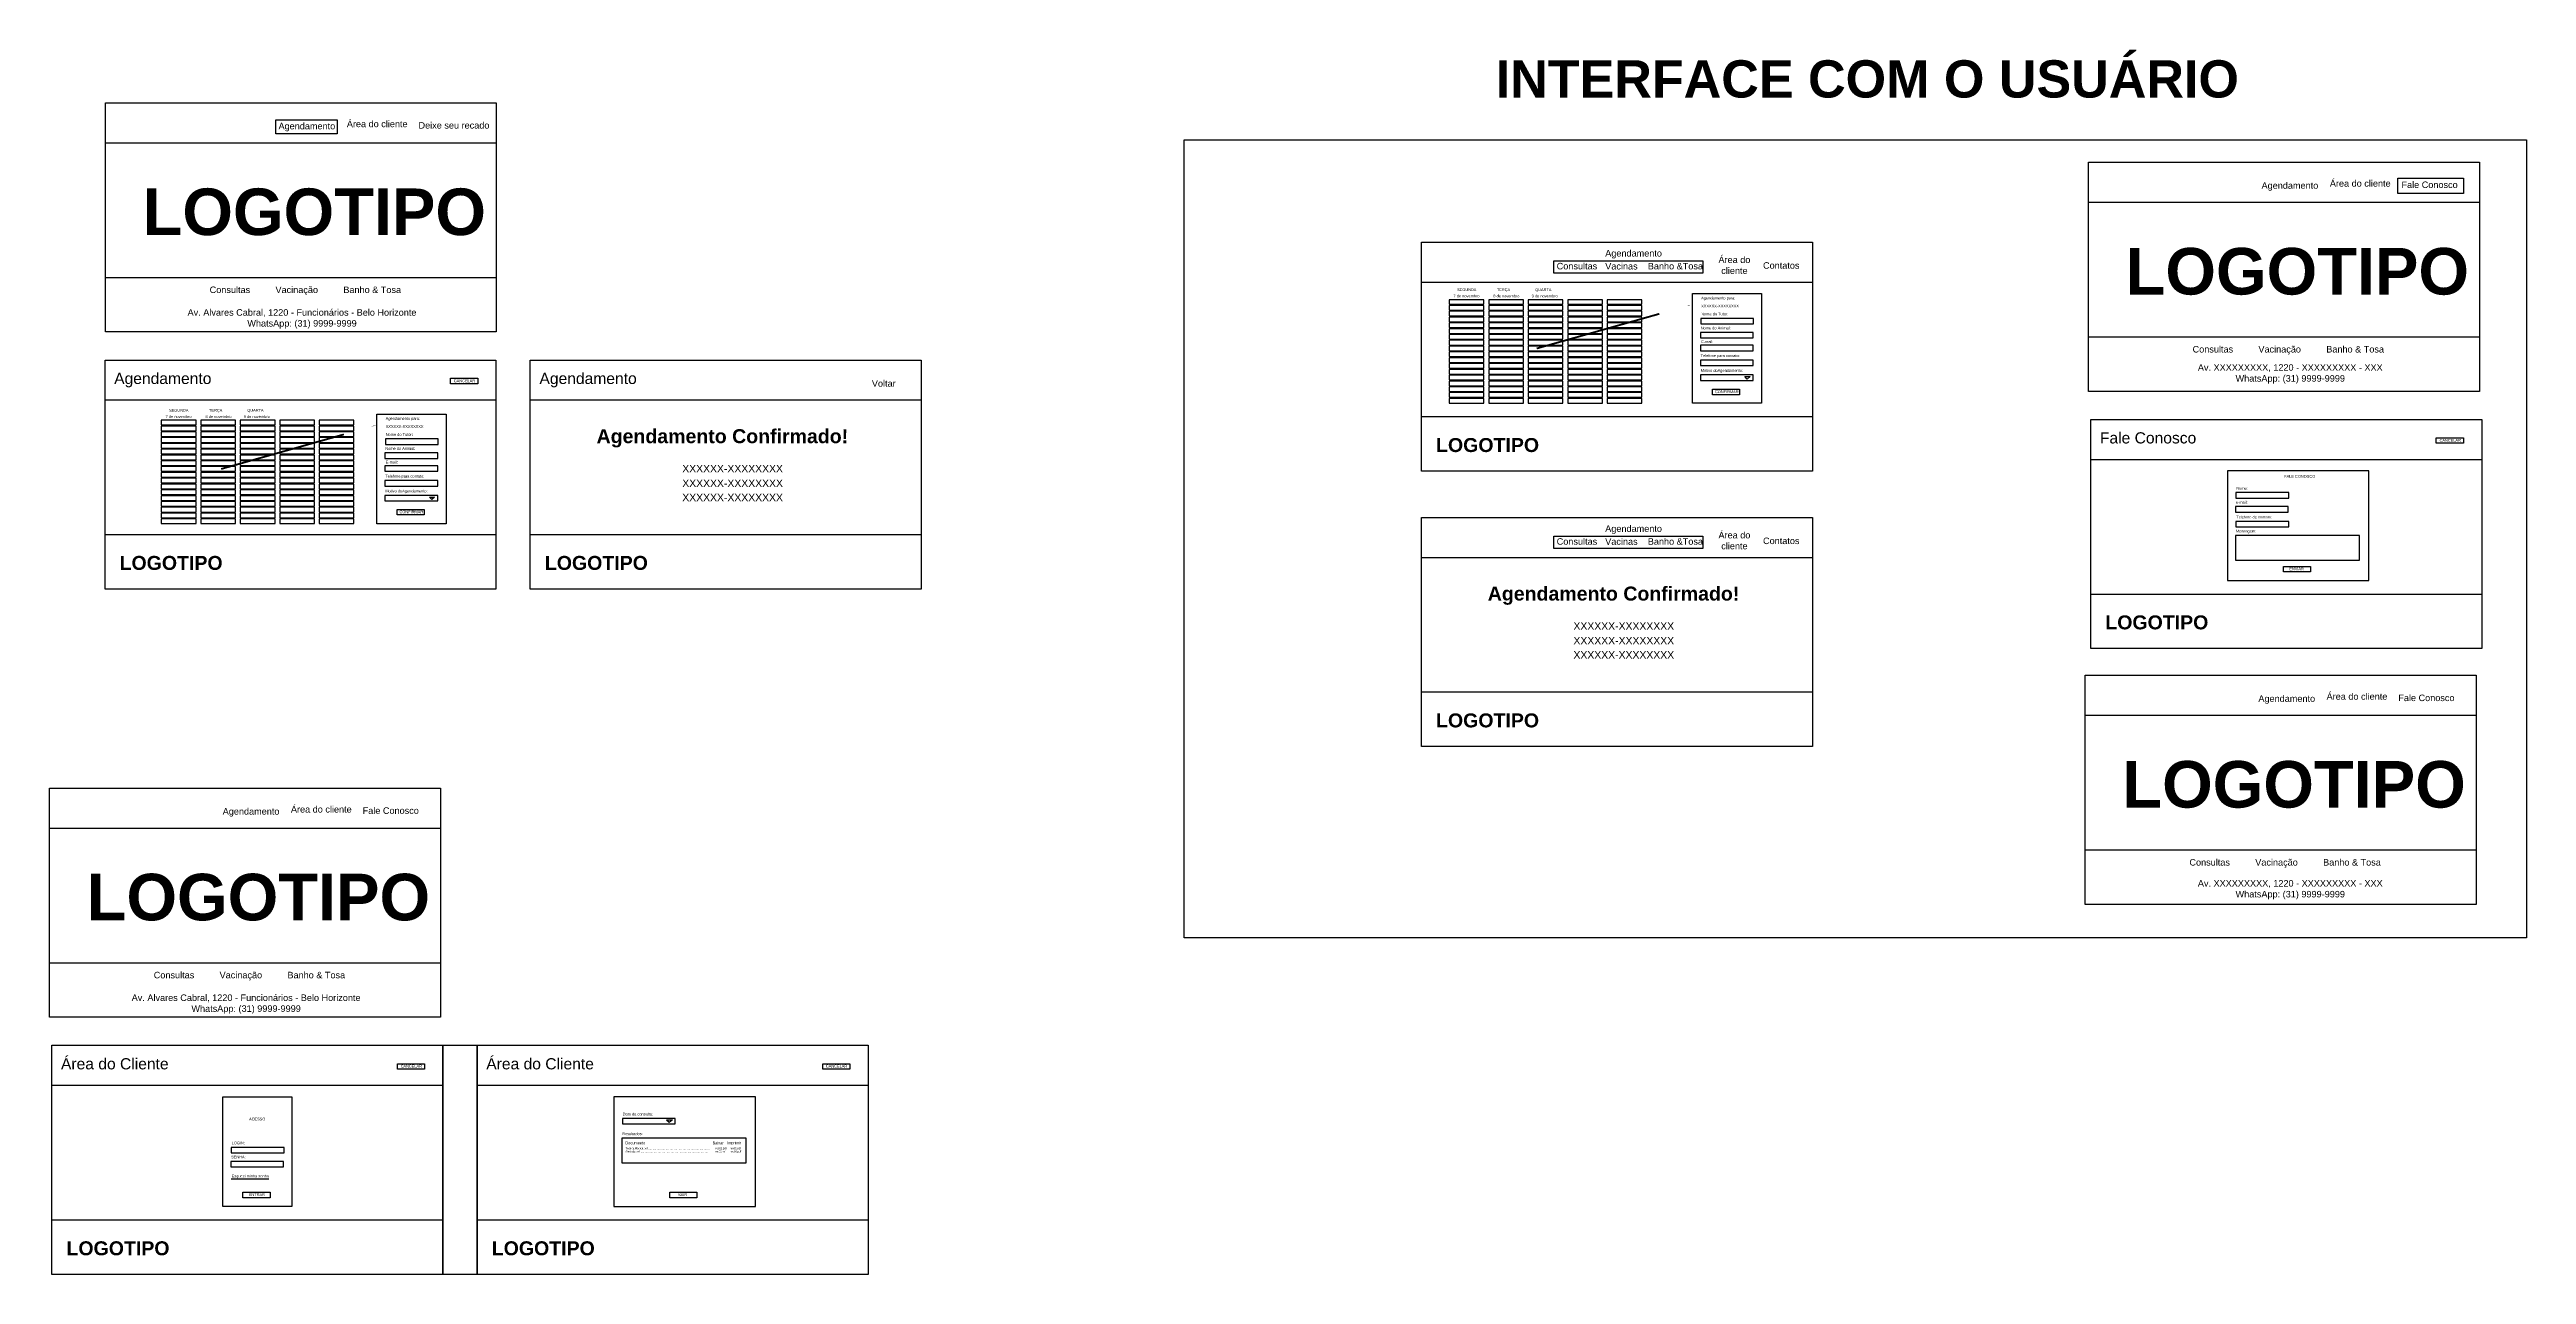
# Model space of a CAD drawing. Header units: millimetres. Extents: x -39820 to 1873, y -13749 to -604.
# Drawn here: x -39820 to -13232, y -13749 to -604 of the extents above; entities that cross this region are included whole.
import ezdxf

# ---------------------------------------------------------------- set-up
doc = ezdxf.new("R2010")
doc.units = ezdxf.units.MM
doc.styles.get("Standard").update_dxf_attribs({"font": 'arial.ttf'})

msp = doc.modelspace()

# ---------------------------------------------------------------- linework, layer by layer
for points in [[(-39220, -1176), (-35024, -1176), (-35024, -3634), (-39220, -3634)], [(-39220, -1176), (-35024, -1176), (-35024, -1608), (-39220, -1608)], [(-37389, -1359), (-36733, -1359), (-36733, -1507), (-37389, -1507)], [(-27640, -1571), (-13232, -1571), (-13232, -10138), (-27640, -10138)], [(-17934, -1814), (-13738, -1814), (-13738, -4272), (-17934, -4272)], [(-17934, -1814), (-13738, -1814), (-13738, -2246), (-17934, -2246)], [(-14614, -1983), (-13909, -1983), (-13909, -2150), (-14614, -2150)], [(-25093, -2670), (-20897, -2670), (-20897, -5129), (-25093, -5129)], [(-25093, -2670), (-20897, -2670), (-20897, -3102), (-25093, -3102)], [(-22074, -3002), (-23673, -3002), (-23673, -2871), (-22074, -2871)], [(-39220, -3049), (-35024, -3049), (-35024, -3634), (-39220, -3634)], [(-24795, -3338), (-24423, -3338), (-24423, -3288), (-24795, -3288)], [(-24795, -3401), (-24423, -3401), (-24423, -3350), (-24795, -3350)], [(-24795, -3463), (-24423, -3463), (-24423, -3413), (-24795, -3413)], [(-24371, -3338), (-23999, -3338), (-23999, -3288), (-24371, -3288)], [(-24371, -3401), (-23999, -3401), (-23999, -3350), (-24371, -3350)], [(-24371, -3463), (-23999, -3463), (-23999, -3413), (-24371, -3413)], [(-23948, -3338), (-23575, -3338), (-23575, -3288), (-23948, -3288)], [(-23948, -3401), (-23575, -3401), (-23575, -3350), (-23948, -3350)], [(-23948, -3463), (-23575, -3463), (-23575, -3413), (-23948, -3413)], [(-23524, -3338), (-23151, -3338), (-23151, -3288), (-23524, -3288)], [(-23524, -3401), (-23151, -3401), (-23151, -3350), (-23524, -3350)], [(-23524, -3463), (-23151, -3463), (-23151, -3413), (-23524, -3413)], [(-23100, -3338), (-22727, -3338), (-22727, -3288), (-23100, -3288)], [(-23100, -3401), (-22727, -3401), (-22727, -3350), (-23100, -3350)], [(-23100, -3463), (-22727, -3463), (-22727, -3413), (-23100, -3413)], [(-22184, -3222), (-21444, -3222), (-21444, -4399), (-22184, -4399)], [(-24795, -3525), (-24423, -3525), (-24423, -3475), (-24795, -3475)], [(-24795, -3588), (-24423, -3588), (-24423, -3537), (-24795, -3537)], [(-24795, -3650), (-24423, -3650), (-24423, -3600), (-24795, -3600)], [(-24795, -3712), (-24423, -3712), (-24423, -3662), (-24795, -3662)], [(-24371, -3525), (-23999, -3525), (-23999, -3475), (-24371, -3475)], [(-24371, -3588), (-23999, -3588), (-23999, -3537), (-24371, -3537)], [(-24371, -3650), (-23999, -3650), (-23999, -3600), (-24371, -3600)], [(-24371, -3712), (-23999, -3712), (-23999, -3662), (-24371, -3662)], [(-23948, -3525), (-23575, -3525), (-23575, -3475), (-23948, -3475)], [(-23948, -3588), (-23575, -3588), (-23575, -3537), (-23948, -3537)], [(-23948, -3650), (-23575, -3650), (-23575, -3600), (-23948, -3600)], [(-23948, -3712), (-23575, -3712), (-23575, -3662), (-23948, -3662)], [(-23524, -3525), (-23151, -3525), (-23151, -3475), (-23524, -3475)], [(-23524, -3588), (-23151, -3588), (-23151, -3537), (-23524, -3537)], [(-23524, -3650), (-23151, -3650), (-23151, -3600), (-23524, -3600)], [(-23524, -3712), (-23151, -3712), (-23151, -3662), (-23524, -3662)], [(-23100, -3525), (-22727, -3525), (-22727, -3475), (-23100, -3475)], [(-23100, -3588), (-22727, -3588), (-22727, -3537), (-23100, -3537)], [(-23100, -3650), (-22727, -3650), (-22727, -3600), (-23100, -3600)], [(-23100, -3712), (-22727, -3712), (-22727, -3662), (-23100, -3662)], [(-22099, -3698), (-21533, -3698), (-21533, -3639), (-22099, -3639)], [(-22094, -3548), (-21528, -3548), (-21528, -3490), (-22094, -3490)], [(-17934, -3687), (-13738, -3687), (-13738, -4272), (-17934, -4272)], [(-39224, -3936), (-35028, -3936), (-35028, -6394), (-39224, -6394)], [(-39224, -3936), (-35028, -3936), (-35028, -4368), (-39224, -4368)], [(-34659, -3936), (-30462, -3936), (-30462, -6394), (-34659, -6394)], [(-34659, -3936), (-30462, -3936), (-30462, -4368), (-34659, -4368)], [(-24795, -3775), (-24423, -3775), (-24423, -3724), (-24795, -3724)], [(-24795, -3837), (-24423, -3837), (-24423, -3787), (-24795, -3787)], [(-24795, -3899), (-24423, -3899), (-24423, -3849), (-24795, -3849)], [(-24795, -3962), (-24423, -3962), (-24423, -3911), (-24795, -3911)], [(-24795, -4024), (-24423, -4024), (-24423, -3974), (-24795, -3974)], [(-24371, -3775), (-23999, -3775), (-23999, -3724), (-24371, -3724)], [(-24371, -3837), (-23999, -3837), (-23999, -3787), (-24371, -3787)], [(-24371, -3899), (-23999, -3899), (-23999, -3849), (-24371, -3849)], [(-24371, -3962), (-23999, -3962), (-23999, -3911), (-24371, -3911)], [(-24371, -4024), (-23999, -4024), (-23999, -3974), (-24371, -3974)], [(-23948, -3775), (-23575, -3775), (-23575, -3724), (-23948, -3724)], [(-23948, -3837), (-23575, -3837), (-23575, -3787), (-23948, -3787)], [(-23948, -3899), (-23575, -3899), (-23575, -3849), (-23948, -3849)], [(-23948, -3962), (-23575, -3962), (-23575, -3911), (-23948, -3911)], [(-23948, -4024), (-23575, -4024), (-23575, -3974), (-23948, -3974)], [(-23524, -3775), (-23151, -3775), (-23151, -3724), (-23524, -3724)], [(-23524, -3837), (-23151, -3837), (-23151, -3787), (-23524, -3787)], [(-23524, -3899), (-23151, -3899), (-23151, -3849), (-23524, -3849)], [(-23524, -3962), (-23151, -3962), (-23151, -3911), (-23524, -3911)], [(-23524, -4024), (-23151, -4024), (-23151, -3974), (-23524, -3974)], [(-23100, -3775), (-22727, -3775), (-22727, -3724), (-23100, -3724)], [(-23100, -3837), (-22727, -3837), (-22727, -3787), (-23100, -3787)], [(-23100, -3899), (-22727, -3899), (-22727, -3849), (-23100, -3849)], [(-23100, -3962), (-22727, -3962), (-22727, -3911), (-23100, -3911)], [(-23100, -4024), (-22727, -4024), (-22727, -3974), (-23100, -3974)], [(-22099, -3837), (-21533, -3837), (-21533, -3778), (-22099, -3778)], [(-22099, -3995), (-21533, -3995), (-21533, -3936), (-22099, -3936)], [(-35515, -4132), (-35224, -4132), (-35224, -4191), (-35515, -4191)], [(-24795, -4086), (-24423, -4086), (-24423, -4036), (-24795, -4036)], [(-24795, -4149), (-24423, -4149), (-24423, -4098), (-24795, -4098)], [(-24795, -4211), (-24423, -4211), (-24423, -4161), (-24795, -4161)], [(-24795, -4273), (-24423, -4273), (-24423, -4223), (-24795, -4223)], [(-24371, -4086), (-23999, -4086), (-23999, -4036), (-24371, -4036)], [(-24371, -4149), (-23999, -4149), (-23999, -4098), (-24371, -4098)], [(-24371, -4211), (-23999, -4211), (-23999, -4161), (-24371, -4161)], [(-24371, -4273), (-23999, -4273), (-23999, -4223), (-24371, -4223)], [(-23948, -4086), (-23575, -4086), (-23575, -4036), (-23948, -4036)], [(-23948, -4149), (-23575, -4149), (-23575, -4098), (-23948, -4098)], [(-23948, -4211), (-23575, -4211), (-23575, -4161), (-23948, -4161)], [(-23948, -4273), (-23575, -4273), (-23575, -4223), (-23948, -4223)], [(-23524, -4086), (-23151, -4086), (-23151, -4036), (-23524, -4036)], [(-23524, -4149), (-23151, -4149), (-23151, -4098), (-23524, -4098)], [(-23524, -4211), (-23151, -4211), (-23151, -4161), (-23524, -4161)], [(-23524, -4273), (-23151, -4273), (-23151, -4223), (-23524, -4223)], [(-23100, -4086), (-22727, -4086), (-22727, -4036), (-23100, -4036)], [(-23100, -4149), (-22727, -4149), (-22727, -4098), (-23100, -4098)], [(-23100, -4211), (-22727, -4211), (-22727, -4161), (-23100, -4161)], [(-23100, -4273), (-22727, -4273), (-22727, -4223), (-23100, -4223)], [(-22099, -4154), (-21533, -4154), (-21533, -4095), (-22099, -4095)], [(-21969, -4250), (-21678, -4250), (-21678, -4309), (-21969, -4309)], [(-36305, -4515), (-35564, -4515), (-35564, -5693), (-36305, -5693)], [(-24795, -4336), (-24423, -4336), (-24423, -4285), (-24795, -4285)], [(-24795, -4398), (-24423, -4398), (-24423, -4348), (-24795, -4348)], [(-24371, -4336), (-23999, -4336), (-23999, -4285), (-24371, -4285)], [(-24371, -4398), (-23999, -4398), (-23999, -4348), (-24371, -4348)], [(-23948, -4336), (-23575, -4336), (-23575, -4285), (-23948, -4285)], [(-23948, -4398), (-23575, -4398), (-23575, -4348), (-23948, -4348)], [(-23524, -4336), (-23151, -4336), (-23151, -4285), (-23524, -4285)], [(-23524, -4398), (-23151, -4398), (-23151, -4348), (-23524, -4348)], [(-23100, -4336), (-22727, -4336), (-22727, -4285), (-23100, -4285)], [(-23100, -4398), (-22727, -4398), (-22727, -4348), (-23100, -4348)], [(-38620, -4632), (-38247, -4632), (-38247, -4581), (-38620, -4581)], [(-38620, -4694), (-38247, -4694), (-38247, -4644), (-38620, -4644)], [(-38620, -4756), (-38247, -4756), (-38247, -4706), (-38620, -4706)], [(-38620, -4819), (-38247, -4819), (-38247, -4768), (-38620, -4768)], [(-38196, -4632), (-37823, -4632), (-37823, -4581), (-38196, -4581)], [(-38196, -4694), (-37823, -4694), (-37823, -4644), (-38196, -4644)], [(-38196, -4756), (-37823, -4756), (-37823, -4706), (-38196, -4706)], [(-38196, -4819), (-37823, -4819), (-37823, -4768), (-38196, -4768)], [(-37772, -4632), (-37399, -4632), (-37399, -4581), (-37772, -4581)], [(-37772, -4694), (-37399, -4694), (-37399, -4644), (-37772, -4644)], [(-37772, -4756), (-37399, -4756), (-37399, -4706), (-37772, -4706)], [(-37772, -4819), (-37399, -4819), (-37399, -4768), (-37772, -4768)], [(-37348, -4632), (-36976, -4632), (-36976, -4581), (-37348, -4581)], [(-37348, -4694), (-36976, -4694), (-36976, -4644), (-37348, -4644)], [(-37348, -4756), (-36976, -4756), (-36976, -4706), (-37348, -4706)], [(-37348, -4819), (-36976, -4819), (-36976, -4768), (-37348, -4768)], [(-36924, -4632), (-36552, -4632), (-36552, -4581), (-36924, -4581)], [(-36924, -4694), (-36552, -4694), (-36552, -4644), (-36924, -4644)], [(-36924, -4756), (-36552, -4756), (-36552, -4706), (-36924, -4706)], [(-36924, -4819), (-36552, -4819), (-36552, -4768), (-36924, -4768)], [(-36214, -4841), (-35648, -4841), (-35648, -4783), (-36214, -4783)], [(-25093, -4543), (-20897, -4543), (-20897, -5129), (-25093, -5129)], [(-17909, -4574), (-13713, -4574), (-13713, -7032), (-17909, -7032)], [(-17909, -4574), (-13713, -4574), (-13713, -5006), (-17909, -5006)], [(-14200, -4770), (-13909, -4770), (-13909, -4829), (-14200, -4829)], [(-38620, -4881), (-38247, -4881), (-38247, -4831), (-38620, -4831)], [(-38620, -4943), (-38247, -4943), (-38247, -4893), (-38620, -4893)], [(-38620, -5006), (-38247, -5006), (-38247, -4955), (-38620, -4955)], [(-38620, -5068), (-38247, -5068), (-38247, -5018), (-38620, -5018)], [(-38196, -4881), (-37823, -4881), (-37823, -4831), (-38196, -4831)], [(-38196, -4943), (-37823, -4943), (-37823, -4893), (-38196, -4893)], [(-38196, -5006), (-37823, -5006), (-37823, -4955), (-38196, -4955)], [(-38196, -5068), (-37823, -5068), (-37823, -5018), (-38196, -5018)], [(-37772, -4881), (-37399, -4881), (-37399, -4831), (-37772, -4831)], [(-37772, -4943), (-37399, -4943), (-37399, -4893), (-37772, -4893)], [(-37772, -5006), (-37399, -5006), (-37399, -4955), (-37772, -4955)], [(-37772, -5068), (-37399, -5068), (-37399, -5018), (-37772, -5018)], [(-37348, -4881), (-36976, -4881), (-36976, -4831), (-37348, -4831)], [(-37348, -4943), (-36976, -4943), (-36976, -4893), (-37348, -4893)], [(-37348, -5006), (-36976, -5006), (-36976, -4955), (-37348, -4955)], [(-37348, -5068), (-36976, -5068), (-36976, -5018), (-37348, -5018)], [(-36924, -4881), (-36552, -4881), (-36552, -4831), (-36924, -4831)], [(-36924, -4943), (-36552, -4943), (-36552, -4893), (-36924, -4893)], [(-36924, -5006), (-36552, -5006), (-36552, -4955), (-36924, -4955)], [(-36924, -5068), (-36552, -5068), (-36552, -5018), (-36924, -5018)], [(-36219, -4991), (-35653, -4991), (-35653, -4933), (-36219, -4933)], [(-38620, -5130), (-38247, -5130), (-38247, -5080), (-38620, -5080)], [(-38620, -5193), (-38247, -5193), (-38247, -5142), (-38620, -5142)], [(-38620, -5255), (-38247, -5255), (-38247, -5205), (-38620, -5205)], [(-38620, -5317), (-38247, -5317), (-38247, -5267), (-38620, -5267)], [(-38196, -5130), (-37823, -5130), (-37823, -5080), (-38196, -5080)], [(-38196, -5193), (-37823, -5193), (-37823, -5142), (-38196, -5142)], [(-38196, -5255), (-37823, -5255), (-37823, -5205), (-38196, -5205)], [(-38196, -5317), (-37823, -5317), (-37823, -5267), (-38196, -5267)], [(-37772, -5130), (-37399, -5130), (-37399, -5080), (-37772, -5080)], [(-37772, -5193), (-37399, -5193), (-37399, -5142), (-37772, -5142)], [(-37772, -5255), (-37399, -5255), (-37399, -5205), (-37772, -5205)], [(-37772, -5317), (-37399, -5317), (-37399, -5267), (-37772, -5267)], [(-37348, -5130), (-36976, -5130), (-36976, -5080), (-37348, -5080)], [(-37348, -5193), (-36976, -5193), (-36976, -5142), (-37348, -5142)], [(-37348, -5255), (-36976, -5255), (-36976, -5205), (-37348, -5205)], [(-37348, -5317), (-36976, -5317), (-36976, -5267), (-37348, -5267)], [(-36924, -5130), (-36552, -5130), (-36552, -5080), (-36924, -5080)], [(-36924, -5193), (-36552, -5193), (-36552, -5142), (-36924, -5142)], [(-36924, -5255), (-36552, -5255), (-36552, -5205), (-36924, -5205)], [(-36924, -5317), (-36552, -5317), (-36552, -5267), (-36924, -5267)], [(-36219, -5130), (-35653, -5130), (-35653, -5072), (-36219, -5072)], [(-36219, -5288), (-35653, -5288), (-35653, -5230), (-36219, -5230)], [(-16441, -6303), (-14923, -6303), (-14923, -5124), (-16441, -5124)], [(-38620, -5380), (-38247, -5380), (-38247, -5329), (-38620, -5329)], [(-38620, -5442), (-38247, -5442), (-38247, -5392), (-38620, -5392)], [(-38620, -5504), (-38247, -5504), (-38247, -5454), (-38620, -5454)], [(-38620, -5567), (-38247, -5567), (-38247, -5516), (-38620, -5516)], [(-38620, -5629), (-38247, -5629), (-38247, -5579), (-38620, -5579)], [(-38196, -5380), (-37823, -5380), (-37823, -5329), (-38196, -5329)], [(-38196, -5442), (-37823, -5442), (-37823, -5392), (-38196, -5392)], [(-38196, -5504), (-37823, -5504), (-37823, -5454), (-38196, -5454)], [(-38196, -5567), (-37823, -5567), (-37823, -5516), (-38196, -5516)], [(-38196, -5629), (-37823, -5629), (-37823, -5579), (-38196, -5579)], [(-37772, -5380), (-37399, -5380), (-37399, -5329), (-37772, -5329)], [(-37772, -5442), (-37399, -5442), (-37399, -5392), (-37772, -5392)], [(-37772, -5504), (-37399, -5504), (-37399, -5454), (-37772, -5454)], [(-37772, -5567), (-37399, -5567), (-37399, -5516), (-37772, -5516)], [(-37772, -5629), (-37399, -5629), (-37399, -5579), (-37772, -5579)], [(-37348, -5380), (-36976, -5380), (-36976, -5329), (-37348, -5329)], [(-37348, -5442), (-36976, -5442), (-36976, -5392), (-37348, -5392)], [(-37348, -5504), (-36976, -5504), (-36976, -5454), (-37348, -5454)], [(-37348, -5567), (-36976, -5567), (-36976, -5516), (-37348, -5516)], [(-37348, -5629), (-36976, -5629), (-36976, -5579), (-37348, -5579)], [(-36924, -5380), (-36552, -5380), (-36552, -5329), (-36924, -5329)], [(-36924, -5442), (-36552, -5442), (-36552, -5392), (-36924, -5392)], [(-36924, -5504), (-36552, -5504), (-36552, -5454), (-36924, -5454)], [(-36924, -5567), (-36552, -5567), (-36552, -5516), (-36924, -5516)], [(-36924, -5629), (-36552, -5629), (-36552, -5579), (-36924, -5579)], [(-36219, -5447), (-35653, -5447), (-35653, -5389), (-36219, -5389)], [(-36089, -5539), (-35798, -5539), (-35798, -5598), (-36089, -5598)], [(-16356, -5568), (-15790, -5568), (-15790, -5509), (-16356, -5509)], [(-16351, -5418), (-15784, -5418), (-15784, -5359), (-16351, -5359)], [(-39224, -5809), (-35028, -5809), (-35028, -6394), (-39224, -6394)], [(-38620, -5691), (-38247, -5691), (-38247, -5641), (-38620, -5641)], [(-38196, -5691), (-37823, -5691), (-37823, -5641), (-38196, -5641)], [(-37772, -5691), (-37399, -5691), (-37399, -5641), (-37772, -5641)], [(-37348, -5691), (-36976, -5691), (-36976, -5641), (-37348, -5641)], [(-36924, -5691), (-36552, -5691), (-36552, -5641), (-36924, -5641)], [(-34659, -5809), (-30462, -5809), (-30462, -6394), (-34659, -6394)], [(-25093, -5625), (-20897, -5625), (-20897, -8083), (-25093, -8083)], [(-25093, -5625), (-20897, -5625), (-20897, -6057), (-25093, -6057)], [(-22074, -5957), (-23673, -5957), (-23673, -5826), (-22074, -5826)], [(-16356, -6083), (-15023, -6083), (-15023, -5819), (-16356, -5819)], [(-16351, -5727), (-15784, -5727), (-15784, -5669), (-16351, -5669)], [(-15841, -6150), (-15550, -6150), (-15550, -6209), (-15841, -6209)], [(-17909, -6447), (-13713, -6447), (-13713, -7032), (-17909, -7032)], [(-17969, -7319), (-13772, -7319), (-13772, -9778), (-17969, -9778)], [(-17969, -7319), (-13772, -7319), (-13772, -7752), (-17969, -7752)], [(-25093, -7498), (-20897, -7498), (-20897, -8083), (-25093, -8083)], [(-39820, -8530), (-35624, -8530), (-35624, -10989), (-39820, -10989)], [(-39820, -8530), (-35624, -8530), (-35624, -8962), (-39820, -8962)], [(-17969, -9193), (-13772, -9193), (-13772, -9778), (-17969, -9778)], [(-39820, -10404), (-35624, -10404), (-35624, -10989), (-39820, -10989)], [(-39794, -11290), (-35598, -11290), (-35598, -13749), (-39794, -13749)], [(-39794, -11290), (-35598, -11290), (-35598, -11722), (-39794, -11722)], [(-35598, -11290), (-35229, -11290), (-35229, -13749), (-35598, -13749)], [(-35229, -11290), (-31033, -11290), (-31033, -13749), (-35229, -13749)], [(-35229, -11290), (-31033, -11290), (-31033, -11722), (-35229, -11722)], [(-36085, -11487), (-35794, -11487), (-35794, -11546), (-36085, -11546)], [(-31520, -11487), (-31229, -11487), (-31229, -11546), (-31520, -11546)], [(-37959, -11842), (-37219, -11842), (-37219, -13019), (-37959, -13019)], [(-33761, -13019), (-32243, -13019), (-32243, -11841), (-33761, -11841)], [(-33671, -12134), (-33105, -12134), (-33105, -12076), (-33671, -12076)], [(-37869, -12444), (-37303, -12444), (-37303, -12385), (-37869, -12385)], [(-33676, -12551), (-32343, -12551), (-32343, -12287), (-33676, -12287)], [(-37874, -12594), (-37308, -12594), (-37308, -12535), (-37874, -12535)], [(-37744, -12866), (-37453, -12866), (-37453, -12925), (-37744, -12925)], [(-33162, -12866), (-32871, -12866), (-32871, -12925), (-33162, -12925)], [(-39794, -13164), (-35598, -13164), (-35598, -13749), (-39794, -13749)], [(-35229, -13164), (-31033, -13164), (-31033, -13749), (-35229, -13749)]]:
    msp.add_lwpolyline(points, close=True)
for points in [[(-23857, -3812, 0, 0, 0), (-22540, -3440, 100, 0, 0), (-22224, -3347, 0, 0, 0)], [(-37978, -5105, 0, 0, 0), (-36660, -4734, 100, 0, 0), (-36344, -4640, 0, 0, 0)]]:
    msp.add_lwpolyline(points, format="xyseb")
at = {"const_width": 20}
for points in [[(-23857, -3812), (-22540, -3440)], [(-37978, -5105), (-36660, -4734)]]:
    msp.add_lwpolyline(points, dxfattribs=at)
for points in [[(-21621, -4114), (-21566, -4114), (-21598, -4141), (-21621, -4114)], [(-35741, -5407), (-35686, -5407), (-35718, -5434), (-35741, -5407)], [(-33199, -12090), (-33132, -12090), (-33168, -12118), (-33199, -12093)], [(-37869, -12723), (-37467, -12723)]]:
    msp.add_lwpolyline(points)

# ---------------------------------------------------------------- texts
at = {"attachment_point": 1}
for s, width, insert, char_height in [('\\pxqc;{\\fArial|b1|i0|c0|p34;INTERFACE COM O USUÁRIO}', 8354.78, (-24485, -719), 400), ('Agendamento', 17.76, (-37362, -1390), 70), ('\\pxqc;Área do cliente', 666.76, (-36636, -1367), 70), ('Deixe seu recado', 771.99, (-35859, -1382), 70), ('{\\fArial|b1|i0|c0|p34;LOGOTIPO}', 1637.25, (-38821, -2095), 500), ('Agendamento', 17.76, (-16076, -2028), 70), ('\\pxqc;Área do cliente', 666.76, (-15350, -2005), 70), ('Fale Conosco', 771.99, (-14574, -2020), 70), ('Consultas', 17.76, (-23642, -2893), 70), ('Agendamento', 17.76, (-23121, -2755), 70), ('Vacinas', 17.76, (-23121, -2894), 70), ('Banho &Tosa', 742.29, (-22664, -2893), 70), ('\\pxqc;Área do cliente', 563.64, (-22016, -2825), 70), ('Contatos', 17.76, (-21427, -2886), 70), ('{\\fArial|b1|i0|c0|p34;LOGOTIPO}', 1637.25, (-17535, -2733), 500), ('Consultas          Vacinação          Banho & Tosa', 2130.42, (-38101, -3147), 70), ('SEGUNDA', 232.21, (-24711, -3166), 30), ('TERÇA', 232.21, (-24284, -3166), 30), ('QUARTA', 232.21, (-23873, -3166), 30), ('\\pxqc;Av. Alvares Cabral, 1220 - Funcionários - Belo Horizonte\\PWhatsApp: (31) 9999-9999', 2554.57, (-38387, -3390), 70), ('7 de novembro', 307.22, (-24750, -3234), 30), ('8 de novembro', 307.22, (-24322, -3234), 30), ('9 de novembro', 307.22, (-23911, -3234), 30), ('Agendamento para:', 587.27, (-22091, -3255), 30), ('XXXXXX-XXXXXXXX', 587.27, (-22091, -3341), 30), ('Nome do Tutor:', 587.27, (-22091, -3427), 30), ('Nome do Animal:', 587.27, (-22096, -3577), 30), ('E-mail:', 587.27, (-22091, -3724), 30), ('Telefone para contato:', 587.27, (-22096, -3874), 30), ('Consultas          Vacinação          Banho & Tosa', 2130.42, (-16816, -3785), 70), ('\\pxqc;Av. XXXXXXXXX, 1220 - XXXXXXXXX - XXX \\PWhatsApp: (31) 9999-9999', 2554.57, (-17045, -3981), 70), ('Agendamento', 17.76, (-39126, -4073), 120), ('CANCELAR', 295.45, (-35480, -4144), 30), ('Agendamento', 17.76, (-34561, -4073), 120), ('Voltar', 17.76, (-30993, -4152), 70), ('Motivo doAgendamento:', 587.27, (-22096, -4033), 30), ('SEGUNDA', 232.21, (-38536, -4460), 30), ('TERÇA', 232.21, (-38108, -4460), 30), ('QUARTA', 232.21, (-37697, -4460), 30), ('CONFIRMAR', 295.45, (-21943, -4261), 30), ('7 de novembro', 307.22, (-38574, -4528), 30), ('8 de novembro', 307.22, (-38146, -4528), 30), ('9 de novembro', 307.22, (-37735, -4528), 30), ('Agendamento para:', 587.27, (-36211, -4548), 30), ('XXXXXX-XXXXXXXX', 587.27, (-36211, -4634), 30), ('Nome do Tutor:', 587.27, (-36211, -4720), 30), ('{\\fArial|b1|i0|c0|p34;Agendamento Confirmado!}', 2814.08, (-33948, -4678), 150), ('{\\fArial|b1|i0|c0|p34;LOGOTIPO}', 1637.25, (-24937, -4773), 150), ('Fale Conosco', 1220.68, (-17811, -4711), 120), ('CANCELAR', 295.45, (-14165, -4782), 30), ('Nome do Animal:', 587.27, (-36216, -4870), 30), ('E-mail:', 587.27, (-36211, -5017), 30), ('Telefone para contato:', 587.27, (-36216, -5167), 30), ('XXXXXX-XXXXXXXX', 587.27, (-33028, -5061), 80), ('XXXXXX-XXXXXXXX', 587.27, (-33028, -5218), 80), ('Nome:', 587.27, (-16347, -5297), 30), ('FALE CONOSCO', 340.41, (-15833, -5169), 30), ('Motivo doAgendamento:', 587.27, (-36216, -5326), 30), ('CONFIRMAR', 295.45, (-36063, -5550), 30), ('XXXXXX-XXXXXXXX', 587.27, (-33028, -5371), 80), ('e-mail:', 587.27, (-16352, -5447), 30), ('Consultas', 17.76, (-23642, -5848), 70), ('Agendamento', 17.76, (-23121, -5710), 70), ('Vacinas', 17.76, (-23121, -5849), 70), ('Banho &Tosa', 742.29, (-22664, -5848), 70), ('\\pxqc;Área do cliente', 563.64, (-22016, -5780), 70), ('Contatos', 17.76, (-21427, -5841), 70), ('Mensagem:', 587.27, (-16352, -5756), 30), ('Telefone de contato:', 587.27, (-16347, -5606), 30), ('{\\fArial|b1|i0|c0|p34;LOGOTIPO}', 1637.25, (-39068, -6038), 150), ('{\\fArial|b1|i0|c0|p34;LOGOTIPO}', 1637.25, (-34503, -6038), 150), ('{\\fArial|b1|i0|c0|p34;Agendamento Confirmado!}', 2814.08, (-24382, -6367), 150), ('ENVIAR', 188.01, (-15778, -6161), 30), ('XXXXXX-XXXXXXXX', 587.27, (-23462, -6750), 80), ('XXXXXX-XXXXXXXX', 587.27, (-23462, -6907), 80), ('{\\fArial|b1|i0|c0|p34;LOGOTIPO}', 1637.25, (-17753, -6676), 150), ('XXXXXX-XXXXXXXX', 587.27, (-23462, -7060), 80), ('Agendamento', 17.76, (-16110, -7534), 70), ('\\pxqc;Área do cliente', 666.76, (-15385, -7511), 70), ('Fale Conosco', 771.99, (-14608, -7526), 70), ('{\\fArial|b1|i0|c0|p34;LOGOTIPO}', 1637.25, (-24937, -7728), 150), ('{\\fArial|b1|i0|c0|p34;LOGOTIPO}', 1637.25, (-17570, -8239), 500), ('Agendamento', 17.76, (-37961, -8744), 70), ('\\pxqc;Área do cliente', 666.76, (-37236, -8722), 70), ('Fale Conosco', 771.99, (-36459, -8736), 70), ('Consultas          Vacinação          Banho & Tosa', 2130.42, (-16850, -9291), 70), ('{\\fArial|b1|i0|c0|p34;LOGOTIPO}', 1637.25, (-39421, -9449), 500), ('\\pxqc;Av. XXXXXXXXX, 1220 - XXXXXXXXX - XXX \\PWhatsApp: (31) 9999-9999', 2554.57, (-17045, -9516), 70), ('Consultas          Vacinação          Banho & Tosa', 2130.42, (-38701, -10501), 70), ('\\pxqc;Av. Alvares Cabral, 1220 - Funcionários - Belo Horizonte\\PWhatsApp: (31) 9999-9999', 2554.57, (-38987, -10744), 70), ('Área do Cliente', 1220.68, (-39697, -11428), 120), ('Área do Cliente', 1220.68, (-35132, -11428), 120), ('CANCELAR', 295.45, (-36051, -11498), 30), ('CANCELAR', 295.45, (-31486, -11498), 30), ('ACESSO', 181.18, (-37678, -12066), 30), ('Resultados:', 587.27, (-33673, -12224), 30), ('Data da consulta:', 587.27, (-33668, -12013), 30), ('SENHA:', 587.27, (-37870, -12473), 30), ('LOGIN:', 587.27, (-37865, -12323), 30), ('Receita Médica.pdf .....................................................................................        rec02.pdf     rec02.pdf\\PAtestadp.pdf ..............................................................................................         rec02.pdf      rec02.pdf  ', 1301.05, (-33639, -12385), 20), ('Documento                                                              Baixar   Imprimir', 1301.05, (-33639, -12322), 30), ('Esqueci minha senha', 587.27, (-37865, -12678), 30), ('ENTRAR', 188.01, (-37680, -12877), 30), ('SAIR', 188.01, (-33073, -12877), 30), ('{\\fArial|b1|i0|c0|p34;LOGOTIPO}', 1637.25, (-39638, -13393), 150), ('{\\fArial|b1|i0|c0|p34;LOGOTIPO}', 1637.25, (-35073, -13393), 150)]:
    msp.add_mtext_dynamic_manual_height_columns(s, width=width, gutter_width=12.5, heights=[0], dxfattribs=dict(at, insert=insert, char_height=char_height))

doc.saveas('drawing.dxf')
